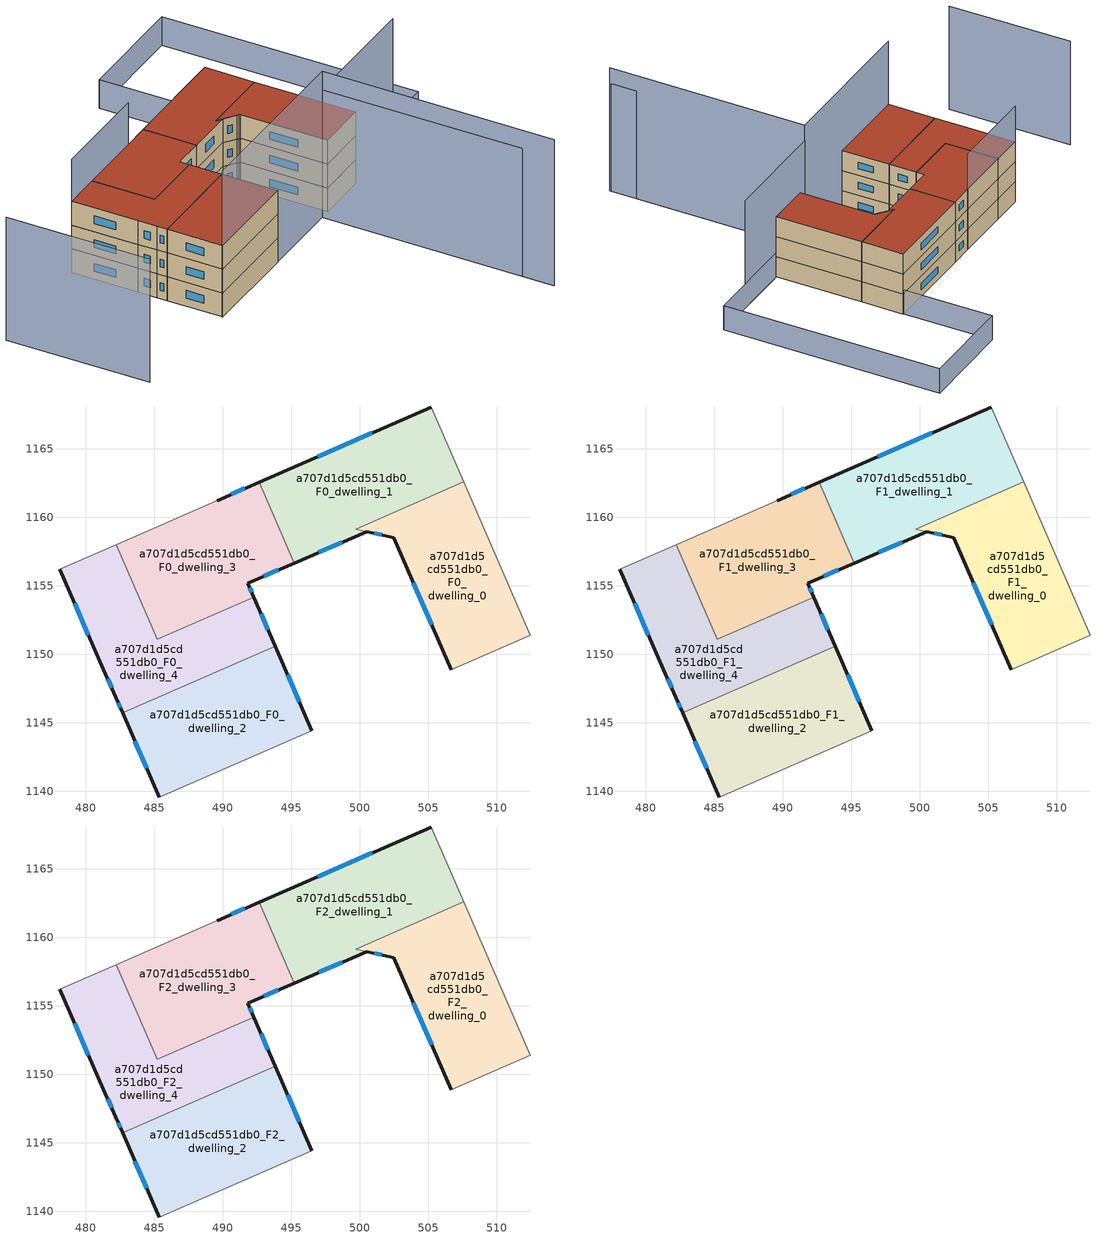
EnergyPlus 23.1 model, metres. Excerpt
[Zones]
a707d1d5cd551db0_F0_dwelling_0
 floor ground (EU_floor_Construction): 507.59,1162.59 512.46,1151.38 506.7,1148.86 502.5,1158.51 502.35,1158.55 499.7,1159.15 z0
 wall outside (EU_wall_Construction): 502.35,1158.55 502.5,1158.51 506.7,1148.86 z0:3
 wall adiabatic (EU_wall_Construction): 506.7,1148.86 512.46,1151.38 507.59,1162.59 z0:3
 wall to a707d1d5cd551db0_F0_dwelling_1 (EU_wall_Construction): 507.59,1162.59 499.7,1159.15 502.35,1158.55 z0:3
 window (EU_Window_Construction): 503.93,1155.23 505.27,1152.14 z1.02:1.98
a707d1d5cd551db0_F0_dwelling_1
 floor ground (EU_floor_Construction): 505.21,1168.06 507.59,1162.59 499.7,1159.15 502.35,1158.55 502.2,1158.58 502.19,1158.58 500.51,1158.96 495.23,1156.66 492.66,1162.56 z0
 wall outside (EU_wall_Construction): 495.23,1156.66 500.51,1158.96 502.19,1158.58 502.2,1158.58 502.35,1158.55 / 505.21,1168.06 492.66,1162.56 z0:3
 wall adiabatic (EU_wall_Construction): 507.59,1162.59 505.21,1168.06 z0:3
 wall to a707d1d5cd551db0_F0_dwelling_3 (EU_wall_Construction): 492.66,1162.56 495.23,1156.66 z0:3
 window (EU_Window_Construction): 501.08,1158.83 501.62,1158.71 / 497.03,1157.44 498.71,1158.18 / 500.94,1166.19 496.93,1164.43 z1.02:1.98
a707d1d5cd551db0_F0_dwelling_2
 floor ground (EU_floor_Construction): 493.83,1150.58 496.52,1144.43 485.35,1139.58 482.69,1145.72 z0
 wall outside (EU_wall_Construction): 482.69,1145.72 485.35,1139.58 / 496.52,1144.43 493.83,1150.58 z0:3
 wall adiabatic (EU_wall_Construction): 485.35,1139.58 496.52,1144.43 z0:3
 wall to a707d1d5cd551db0_F0_dwelling_4 (EU_wall_Construction): 493.83,1150.58 482.69,1145.72 z0:3
 window (EU_Window_Construction): 483.59,1143.63 484.44,1141.67 / 495.6,1146.52 494.75,1148.49 z1.02:1.98
a707d1d5cd551db0_F0_dwelling_3
 floor ground (EU_floor_Construction): 492.66,1162.56 495.23,1156.66 491.83,1155.19 492.27,1154.18 485.23,1151.11 482.22,1158.01 489.57,1161.21 489.6,1161.23 z0
 wall outside (EU_wall_Construction): 492.66,1162.56 489.6,1161.23 / 492.27,1154.18 491.83,1155.19 495.23,1156.66 z0:3
 wall adiabatic (EU_wall_Construction): 489.6,1161.23 489.57,1161.21 482.22,1158.01 z0:3
 wall to a707d1d5cd551db0_F0_dwelling_4 (EU_wall_Construction): 482.22,1158.01 485.23,1151.11 492.27,1154.18 z0:3
 window (EU_Window_Construction): 491.62,1162.11 490.64,1161.68 / 492.99,1155.69 494.07,1156.16 / 492.12,1154.52 491.98,1154.85 z1.02:1.98
a707d1d5cd551db0_F0_dwelling_4
 floor ground (EU_floor_Construction): 492.27,1154.18 493.83,1150.58 482.69,1145.72 482.2,1146.85 481.28,1148.91 478.1,1156.21 482.22,1158.01 485.23,1151.11 z0
 wall outside (EU_wall_Construction): 493.83,1150.58 492.27,1154.18 / 478.1,1156.21 481.28,1148.91 482.2,1146.85 482.69,1145.72 z0:3
 wall adiabatic (EU_wall_Construction): 482.22,1158.01 478.1,1156.21 z0:3
 window (EU_Window_Construction): 493.3,1151.81 492.8,1152.96 / 482.36,1146.47 482.52,1146.1 / 481.59,1148.21 481.89,1147.55 / 479.18,1153.73 480.2,1151.39 z1.02:1.98
a707d1d5cd551db0_F1_dwelling_0
 floor to a707d1d5cd551db0_F0_dwelling_0 (EU_floor_Construction): 507.59,1162.59 512.46,1151.38 506.7,1148.86 502.5,1158.51 502.35,1158.55 499.7,1159.15 z3
 wall outside (EU_wall_Construction): 502.35,1158.55 502.5,1158.51 506.7,1148.86 z3:6
 wall adiabatic (EU_wall_Construction): 506.7,1148.86 512.46,1151.38 507.59,1162.59 z3:6
 wall to a707d1d5cd551db0_F1_dwelling_1 (EU_wall_Construction): 507.59,1162.59 499.7,1159.15 502.35,1158.55 z3:6
 window (EU_Window_Construction): 503.93,1155.23 505.27,1152.14 z4.02:4.98
a707d1d5cd551db0_F1_dwelling_1
 floor to a707d1d5cd551db0_F0_dwelling_1 (EU_floor_Construction): 505.21,1168.06 507.59,1162.59 499.7,1159.15 502.35,1158.55 502.2,1158.58 502.19,1158.58 500.51,1158.96 495.23,1156.66 492.66,1162.56 z3
 wall outside (EU_wall_Construction): 495.23,1156.66 500.51,1158.96 502.19,1158.58 502.2,1158.58 502.35,1158.55 / 505.21,1168.06 492.66,1162.56 z3:6
 wall adiabatic (EU_wall_Construction): 507.59,1162.59 505.21,1168.06 z3:6
 wall to a707d1d5cd551db0_F1_dwelling_3 (EU_wall_Construction): 492.66,1162.56 495.23,1156.66 z3:6
 window (EU_Window_Construction): 501.08,1158.83 501.62,1158.71 / 497.03,1157.44 498.71,1158.18 / 500.94,1166.19 496.93,1164.43 z4.02:4.98
a707d1d5cd551db0_F1_dwelling_2
 floor to a707d1d5cd551db0_F0_dwelling_2 (EU_floor_Construction): 493.83,1150.58 496.52,1144.43 485.35,1139.58 482.69,1145.72 z3
 wall outside (EU_wall_Construction): 482.69,1145.72 485.35,1139.58 / 496.52,1144.43 493.83,1150.58 z3:6
 wall adiabatic (EU_wall_Construction): 485.35,1139.58 496.52,1144.43 z3:6
 wall to a707d1d5cd551db0_F1_dwelling_4 (EU_wall_Construction): 493.83,1150.58 482.69,1145.72 z3:6
 window (EU_Window_Construction): 483.59,1143.63 484.44,1141.67 / 495.6,1146.52 494.75,1148.49 z4.02:4.98
a707d1d5cd551db0_F1_dwelling_3
 floor to a707d1d5cd551db0_F0_dwelling_3 (EU_floor_Construction): 492.66,1162.56 495.23,1156.66 491.83,1155.19 492.27,1154.18 485.23,1151.11 482.22,1158.01 489.57,1161.21 489.6,1161.23 z3
 wall outside (EU_wall_Construction): 492.66,1162.56 489.6,1161.23 / 492.27,1154.18 491.83,1155.19 495.23,1156.66 z3:6
 wall adiabatic (EU_wall_Construction): 489.6,1161.23 489.57,1161.21 482.22,1158.01 z3:6
 wall to a707d1d5cd551db0_F1_dwelling_4 (EU_wall_Construction): 482.22,1158.01 485.23,1151.11 492.27,1154.18 z3:6
 window (EU_Window_Construction): 491.62,1162.11 490.64,1161.68 / 492.99,1155.69 494.07,1156.16 / 492.12,1154.52 491.98,1154.85 z4.02:4.98
a707d1d5cd551db0_F1_dwelling_4
 floor to a707d1d5cd551db0_F0_dwelling_4 (EU_floor_Construction): 492.27,1154.18 493.83,1150.58 482.69,1145.72 482.2,1146.85 481.28,1148.91 478.1,1156.21 482.22,1158.01 485.23,1151.11 z3
 wall outside (EU_wall_Construction): 493.83,1150.58 492.27,1154.18 / 478.1,1156.21 481.28,1148.91 482.2,1146.85 482.69,1145.72 z3:6
 wall adiabatic (EU_wall_Construction): 482.22,1158.01 478.1,1156.21 z3:6
 window (EU_Window_Construction): 493.3,1151.81 492.8,1152.96 / 482.36,1146.47 482.52,1146.1 / 481.59,1148.21 481.89,1147.55 / 479.18,1153.73 480.2,1151.39 z4.02:4.98
a707d1d5cd551db0_F2_dwelling_0
 floor to a707d1d5cd551db0_F1_dwelling_0 (EU_floor_Construction): 507.59,1162.59 512.46,1151.38 506.7,1148.86 502.5,1158.51 502.35,1158.55 499.7,1159.15 z6
 wall outside (EU_wall_Construction): 502.35,1158.55 502.5,1158.51 506.7,1148.86 z6:9
 wall adiabatic (EU_wall_Construction): 506.7,1148.86 512.46,1151.38 507.59,1162.59 z6:9
 wall to a707d1d5cd551db0_F2_dwelling_1 (EU_wall_Construction): 507.59,1162.59 499.7,1159.15 502.35,1158.55 z6:9
 window (EU_Window_Construction): 503.93,1155.23 505.27,1152.14 z7.02:7.98
 roof outside (EU_roof_Construction): 512.46,1151.38 507.59,1162.59 499.7,1159.15 502.35,1158.55 502.5,1158.51 506.7,1148.86 z9
a707d1d5cd551db0_F2_dwelling_1
 floor to a707d1d5cd551db0_F1_dwelling_1 (EU_floor_Construction): 505.21,1168.06 507.59,1162.59 499.7,1159.15 502.35,1158.55 502.2,1158.58 502.19,1158.58 500.51,1158.96 495.23,1156.66 492.66,1162.56 z6
 wall outside (EU_wall_Construction): 495.23,1156.66 500.51,1158.96 502.19,1158.58 502.2,1158.58 502.35,1158.55 / 505.21,1168.06 492.66,1162.56 z6:9
 wall adiabatic (EU_wall_Construction): 507.59,1162.59 505.21,1168.06 z6:9
 wall to a707d1d5cd551db0_F2_dwelling_3 (EU_wall_Construction): 492.66,1162.56 495.23,1156.66 z6:9
 window (EU_Window_Construction): 501.08,1158.83 501.62,1158.71 / 497.03,1157.44 498.71,1158.18 / 500.94,1166.19 496.93,1164.43 z7.02:7.98
 roof outside (EU_roof_Construction): 502.35,1158.55 499.7,1159.15 507.59,1162.59 505.21,1168.06 492.66,1162.56 495.23,1156.66 500.51,1158.96 502.19,1158.58 502.2,1158.58 z9
a707d1d5cd551db0_F2_dwelling_2
 floor to a707d1d5cd551db0_F1_dwelling_2 (EU_floor_Construction): 493.83,1150.58 496.52,1144.43 485.35,1139.58 482.69,1145.72 z6
 wall outside (EU_wall_Construction): 482.69,1145.72 485.35,1139.58 / 496.52,1144.43 493.83,1150.58 z6:9
 wall adiabatic (EU_wall_Construction): 485.35,1139.58 496.52,1144.43 z6:9
 wall to a707d1d5cd551db0_F2_dwelling_4 (EU_wall_Construction): 493.83,1150.58 482.69,1145.72 z6:9
 window (EU_Window_Construction): 483.59,1143.63 484.44,1141.67 / 495.6,1146.52 494.75,1148.49 z7.02:7.98
 roof outside (EU_roof_Construction): 496.52,1144.43 493.83,1150.58 482.69,1145.72 485.35,1139.58 z9
a707d1d5cd551db0_F2_dwelling_3
 floor to a707d1d5cd551db0_F1_dwelling_3 (EU_floor_Construction): 492.66,1162.56 495.23,1156.66 491.83,1155.19 492.27,1154.18 485.23,1151.11 482.22,1158.01 489.57,1161.21 489.6,1161.23 z6
 wall outside (EU_wall_Construction): 492.66,1162.56 489.6,1161.23 / 492.27,1154.18 491.83,1155.19 495.23,1156.66 z6:9
 wall adiabatic (EU_wall_Construction): 489.6,1161.23 489.57,1161.21 482.22,1158.01 z6:9
 wall to a707d1d5cd551db0_F2_dwelling_4 (EU_wall_Construction): 482.22,1158.01 485.23,1151.11 492.27,1154.18 z6:9
 window (EU_Window_Construction): 491.62,1162.11 490.64,1161.68 / 492.99,1155.69 494.07,1156.16 / 492.12,1154.52 491.98,1154.85 z7.02:7.98
 roof outside (EU_roof_Construction): 492.27,1154.18 491.83,1155.19 495.23,1156.66 492.66,1162.56 489.6,1161.23 489.57,1161.21 482.22,1158.01 485.23,1151.11 z9
a707d1d5cd551db0_F2_dwelling_4
 floor to a707d1d5cd551db0_F1_dwelling_4 (EU_floor_Construction): 492.27,1154.18 493.83,1150.58 482.69,1145.72 482.2,1146.85 481.28,1148.91 478.1,1156.21 482.22,1158.01 485.23,1151.11 z6
 wall outside (EU_wall_Construction): 493.83,1150.58 492.27,1154.18 / 478.1,1156.21 481.28,1148.91 482.2,1146.85 482.69,1145.72 z6:9
 wall adiabatic (EU_wall_Construction): 482.22,1158.01 478.1,1156.21 z6:9
 window (EU_Window_Construction): 493.3,1151.81 492.8,1152.96 / 482.36,1146.47 482.52,1146.1 / 481.59,1148.21 481.89,1147.55 / 479.18,1153.73 480.2,1151.39 z7.02:7.98
 roof outside (EU_roof_Construction): 493.83,1150.58 492.27,1154.18 485.23,1151.11 482.22,1158.01 478.1,1156.21 481.28,1148.91 482.2,1146.85 482.69,1145.72 z9
shading: 464.51,1150.15 471.43,1134.32 z0:15.5; 485.27,1139.55 505.58,1148.37 / 505.58,1148.37 516.7,1122.78 z0:18.4; 516.6,1123 505.57,1148.38 / 505.57,1148.38 520,1154.65 z0:16.1; 525.24,1156.97 512.47,1151.38 / 512.47,1151.38 500.1,1179.63 / 500.1,1179.63 512.87,1185.22 / 512.87,1185.22 525.24,1156.97 z0:3.6; 489.57,1161.21 478.1,1156.21 z0:14.3
[Building]
EU S2 Campaign: North Axis=0; Terrain=City; Solar Distribution=FullExterior
[Site:Location]
Vienna: Latitude=48; Longitude=16.5; Time Zone=1; Elevation=183
[SizingPeriod:WeatherFileDays]
AnnualSizingPeriod: Begin Month=1; Begin Day of Month=1; End Month=12; End Day of Month=31; Day of Week for Start Day=Monday; Use Weather File Daylight Saving Period=No; Use Weather File Rain and Snow Indicators=No
[MATERIAL]
EU_InternalMass_Material: Roughness=MediumRough; Thickness=0.1; Conductivity=1; Density=1800; Specific Heat=900; Thermal Absorptance=0.9; Solar Absorptance=0.7; Visible Absorptance=0.7
[MATERIAL:NOMASS] Roughness=MediumRough; Thermal Absorptance=0.9; Solar Absorptance=0.7; Visible Absorptance=0.7
Name | Thermal Resistance
EU_wall_NoMass | 0.942466
EU_roof_NoMass | 0.551687
EU_floor_NoMass | 0.66527
[WINDOWMATERIAL:SIMPLEGLAZINGSYSTEM]
EU_Window_SimpleGlazing: UFactor=2.03367; Solar Heat Gain Coefficient=0.65; Visible Transmittance=0.65
[CONSTRUCTION]
EU_wall_Construction: EU_wall_NoMass
EU_roof_Construction: EU_roof_NoMass
EU_floor_Construction: EU_floor_NoMass
EU_Window_Construction: EU_Window_SimpleGlazing
EU_InternalMass_Construction: EU_InternalMass_Material
[ZONE] Type=1; Multiplier=1; Ceiling Height=autocalculate; Floor Area=autocalculate; Part of Total Floor Area=Yes
Name | Volume
a707d1d5cd551db0_F0_dwelling_0 | 236.725
a707d1d5cd551db0_F1_dwelling_0; a707d1d5cd551db0_F2_dwelling_0 | 236.727
a707d1d5cd551db0_F0_dwelling_1 | 252.853
a707d1d5cd551db0_F1_dwelling_1; a707d1d5cd551db0_F2_dwelling_1 | 252.855
a707d1d5cd551db0_F0_dwelling_2 | 244.811
a707d1d5cd551db0_F1_dwelling_2; a707d1d5cd551db0_F2_dwelling_2 | 244.812
a707d1d5cd551db0_F0_dwelling_3 | 244.819
a707d1d5cd551db0_F1_dwelling_3; a707d1d5cd551db0_F2_dwelling_3 | 244.82
a707d1d5cd551db0_F0_dwelling_4 | 244.783
a707d1d5cd551db0_F1_dwelling_4; a707d1d5cd551db0_F2_dwelling_4 | 244.782
[INTERNALMASS] Construction=EU_InternalMass_Construction
Name | Zone or ZoneList | Surface Area
a707d1d5cd551db0_F0_dwelling_0_EU_InternalMass | a707d1d5cd551db0_F0_dwelling_0 | 78.9077
a707d1d5cd551db0_F0_dwelling_1_EU_InternalMass | a707d1d5cd551db0_F0_dwelling_1 | 84.2917
a707d1d5cd551db0_F0_dwelling_2_EU_InternalMass | a707d1d5cd551db0_F0_dwelling_2 | 81.6053
a707d1d5cd551db0_F0_dwelling_3_EU_InternalMass | a707d1d5cd551db0_F0_dwelling_3 | 81.6054
a707d1d5cd551db0_F0_dwelling_4_EU_InternalMass | a707d1d5cd551db0_F0_dwelling_4 | 81.5948
a707d1d5cd551db0_F1_dwelling_0_EU_InternalMass | a707d1d5cd551db0_F1_dwelling_0 | 78.9077
a707d1d5cd551db0_F1_dwelling_1_EU_InternalMass | a707d1d5cd551db0_F1_dwelling_1 | 84.2917
a707d1d5cd551db0_F1_dwelling_2_EU_InternalMass | a707d1d5cd551db0_F1_dwelling_2 | 81.6053
a707d1d5cd551db0_F1_dwelling_3_EU_InternalMass | a707d1d5cd551db0_F1_dwelling_3 | 81.6054
a707d1d5cd551db0_F1_dwelling_4_EU_InternalMass | a707d1d5cd551db0_F1_dwelling_4 | 81.5948
a707d1d5cd551db0_F2_dwelling_0_EU_InternalMass | a707d1d5cd551db0_F2_dwelling_0 | 78.9077
a707d1d5cd551db0_F2_dwelling_1_EU_InternalMass | a707d1d5cd551db0_F2_dwelling_1 | 84.2917
a707d1d5cd551db0_F2_dwelling_2_EU_InternalMass | a707d1d5cd551db0_F2_dwelling_2 | 81.6053
a707d1d5cd551db0_F2_dwelling_3_EU_InternalMass | a707d1d5cd551db0_F2_dwelling_3 | 81.6054
a707d1d5cd551db0_F2_dwelling_4_EU_InternalMass | a707d1d5cd551db0_F2_dwelling_4 | 81.5948
[OTHEREQUIPMENT] Fuel Type=Electricity; Design Level Calculation Method=Watts/Area; Power per Zone Floor Area=1; Fraction Latent=0; Fraction Radiant=0; Fraction Lost=0; Carbon Dioxide Generation Rate=0; EndUse Subcategory=EU_Step8_InternalGains
Name | Zone or ZoneList or Space or SpaceList | Schedule
EU_Step8_InternalGain_a707d1d5cd551db0_F0_dwelling_0_f000 | a707d1d5cd551db0_F0_dwelling_0 | EU_Step8_GainSchedule_a707d1d5cd551db0_F0_dwelling_0_f000
EU_Step8_InternalGain_a707d1d5cd551db0_F0_dwelling_1_f000 | a707d1d5cd551db0_F0_dwelling_1 | EU_Step8_GainSchedule_a707d1d5cd551db0_F0_dwelling_1_f000
EU_Step8_InternalGain_a707d1d5cd551db0_F0_dwelling_2_f000 | a707d1d5cd551db0_F0_dwelling_2 | EU_Step8_GainSchedule_a707d1d5cd551db0_F0_dwelling_2_f000
EU_Step8_InternalGain_a707d1d5cd551db0_F0_dwelling_3_f000 | a707d1d5cd551db0_F0_dwelling_3 | EU_Step8_GainSchedule_a707d1d5cd551db0_F0_dwelling_3_f000
EU_Step8_InternalGain_a707d1d5cd551db0_F0_dwelling_4_f000 | a707d1d5cd551db0_F0_dwelling_4 | EU_Step8_GainSchedule_a707d1d5cd551db0_F0_dwelling_4_f000
EU_Step8_InternalGain_a707d1d5cd551db0_F1_dwelling_0_f000 | a707d1d5cd551db0_F1_dwelling_0 | EU_Step8_GainSchedule_a707d1d5cd551db0_F1_dwelling_0_f000
EU_Step8_InternalGain_a707d1d5cd551db0_F1_dwelling_1_f000 | a707d1d5cd551db0_F1_dwelling_1 | EU_Step8_GainSchedule_a707d1d5cd551db0_F1_dwelling_1_f000
EU_Step8_InternalGain_a707d1d5cd551db0_F1_dwelling_2_f000 | a707d1d5cd551db0_F1_dwelling_2 | EU_Step8_GainSchedule_a707d1d5cd551db0_F1_dwelling_2_f000
EU_Step8_InternalGain_a707d1d5cd551db0_F1_dwelling_3_f000 | a707d1d5cd551db0_F1_dwelling_3 | EU_Step8_GainSchedule_a707d1d5cd551db0_F1_dwelling_3_f000
EU_Step8_InternalGain_a707d1d5cd551db0_F1_dwelling_4_f000 | a707d1d5cd551db0_F1_dwelling_4 | EU_Step8_GainSchedule_a707d1d5cd551db0_F1_dwelling_4_f000
EU_Step8_InternalGain_a707d1d5cd551db0_F2_dwelling_0_f000 | a707d1d5cd551db0_F2_dwelling_0 | EU_Step8_GainSchedule_a707d1d5cd551db0_F2_dwelling_0_f000
EU_Step8_InternalGain_a707d1d5cd551db0_F2_dwelling_1_f000 | a707d1d5cd551db0_F2_dwelling_1 | EU_Step8_GainSchedule_a707d1d5cd551db0_F2_dwelling_1_f000
EU_Step8_InternalGain_a707d1d5cd551db0_F2_dwelling_2_f000 | a707d1d5cd551db0_F2_dwelling_2 | EU_Step8_GainSchedule_a707d1d5cd551db0_F2_dwelling_2_f000
EU_Step8_InternalGain_a707d1d5cd551db0_F2_dwelling_3_f000 | a707d1d5cd551db0_F2_dwelling_3 | EU_Step8_GainSchedule_a707d1d5cd551db0_F2_dwelling_3_f000
EU_Step8_InternalGain_a707d1d5cd551db0_F2_dwelling_4_f000 | a707d1d5cd551db0_F2_dwelling_4 | EU_Step8_GainSchedule_a707d1d5cd551db0_F2_dwelling_4_f000
[ZONEVENTILATION:DESIGNFLOWRATE] Schedule=EU_AlwaysOn; Design Flow Rate Calculation Method=AirChanges/Hour; Air Changes per Hour=0.530523; Ventilation Type=Natural; Fan Pressure Rise=0; Fan Total Efficiency=1; Constant Term Coefficient=1; Temperature Term Coefficient=0; Velocity Term Coefficient=0; Velocity Squared Term Coefficient=0; Minimum Indoor Temperature=-100; Maximum Indoor Temperature=100; Delta Temperature=-100; Minimum Outdoor Temperature=-100; Maximum Outdoor Temperature=100; Maximum Wind Speed=40
Name | Zone or ZoneList or Space or SpaceList
EU_ConstantAir_a707d1d5cd551db0_F0_dwelling_0 | a707d1d5cd551db0_F0_dwelling_0
EU_ConstantAir_a707d1d5cd551db0_F0_dwelling_1 | a707d1d5cd551db0_F0_dwelling_1
EU_ConstantAir_a707d1d5cd551db0_F0_dwelling_2 | a707d1d5cd551db0_F0_dwelling_2
EU_ConstantAir_a707d1d5cd551db0_F0_dwelling_3 | a707d1d5cd551db0_F0_dwelling_3
EU_ConstantAir_a707d1d5cd551db0_F0_dwelling_4 | a707d1d5cd551db0_F0_dwelling_4
EU_ConstantAir_a707d1d5cd551db0_F1_dwelling_0 | a707d1d5cd551db0_F1_dwelling_0
EU_ConstantAir_a707d1d5cd551db0_F1_dwelling_1 | a707d1d5cd551db0_F1_dwelling_1
EU_ConstantAir_a707d1d5cd551db0_F1_dwelling_2 | a707d1d5cd551db0_F1_dwelling_2
EU_ConstantAir_a707d1d5cd551db0_F1_dwelling_3 | a707d1d5cd551db0_F1_dwelling_3
EU_ConstantAir_a707d1d5cd551db0_F1_dwelling_4 | a707d1d5cd551db0_F1_dwelling_4
EU_ConstantAir_a707d1d5cd551db0_F2_dwelling_0 | a707d1d5cd551db0_F2_dwelling_0
EU_ConstantAir_a707d1d5cd551db0_F2_dwelling_1 | a707d1d5cd551db0_F2_dwelling_1
EU_ConstantAir_a707d1d5cd551db0_F2_dwelling_2 | a707d1d5cd551db0_F2_dwelling_2
EU_ConstantAir_a707d1d5cd551db0_F2_dwelling_3 | a707d1d5cd551db0_F2_dwelling_3
EU_ConstantAir_a707d1d5cd551db0_F2_dwelling_4 | a707d1d5cd551db0_F2_dwelling_4
[HVACTEMPLATE:THERMOSTAT] Constant Heating Setpoint=20; Constant Cooling Setpoint=50
EU_HeatOnly_a707d1d5cd551db0_F0_dwelling_0; EU_HeatOnly_a707d1d5cd551db0_F0_dwelling_1; EU_HeatOnly_a707d1d5cd551db0_F0_dwelling_2; EU_HeatOnly_a707d1d5cd551db0_F0_dwelling_3; EU_HeatOnly_a707d1d5cd551db0_F0_dwelling_4; EU_HeatOnly_a707d1d5cd551db0_F1_dwelling_0; EU_HeatOnly_a707d1d5cd551db0_F1_dwelling_1; EU_HeatOnly_a707d1d5cd551db0_F1_dwelling_2; EU_HeatOnly_a707d1d5cd551db0_F1_dwelling_3; EU_HeatOnly_a707d1d5cd551db0_F1_dwelling_4; EU_HeatOnly_a707d1d5cd551db0_F2_dwelling_0; EU_HeatOnly_a707d1d5cd551db0_F2_dwelling_1; EU_HeatOnly_a707d1d5cd551db0_F2_dwelling_2; EU_HeatOnly_a707d1d5cd551db0_F2_dwelling_3; EU_HeatOnly_a707d1d5cd551db0_F2_dwelling_4
[HVACTEMPLATE:ZONE:IDEALLOADSAIRSYSTEM] System Availability Schedule=EU_AlwaysOn; Maximum Heating Supply Air Temperature=50; Minimum Cooling Supply Air Temperature=13; Maximum Heating Supply Air Humidity Ratio=0.0156; Minimum Cooling Supply Air Humidity Ratio=0.0077; Heating Limit=NoLimit; Cooling Limit=NoLimit; Heating Availability Schedule=EU_AlwaysOn; Cooling Availability Schedule=EU_CoolingOff; Dehumidification Control Type=ConstantSensibleHeatRatio; Cooling Sensible Heat Ratio=0.7; Dehumidification Setpoint=60; Humidification Control Type=None; Humidification Setpoint=30; Outdoor Air Method=None; Outdoor Air Flow Rate per Person=0.00944; Outdoor Air Flow Rate per Zone Floor Area=0; Outdoor Air Flow Rate per Zone=0; Demand Controlled Ventilation Type=None; Outdoor Air Economizer Type=NoEconomizer; Heat Recovery Type=None; Sensible Heat Recovery Effectiveness=0.7; Latent Heat Recovery Effectiveness=0.65
Name | Template Thermostat
a707d1d5cd551db0_F0_dwelling_0 | EU_HeatOnly_a707d1d5cd551db0_F0_dwelling_0
a707d1d5cd551db0_F0_dwelling_1 | EU_HeatOnly_a707d1d5cd551db0_F0_dwelling_1
a707d1d5cd551db0_F0_dwelling_2 | EU_HeatOnly_a707d1d5cd551db0_F0_dwelling_2
a707d1d5cd551db0_F0_dwelling_3 | EU_HeatOnly_a707d1d5cd551db0_F0_dwelling_3
a707d1d5cd551db0_F0_dwelling_4 | EU_HeatOnly_a707d1d5cd551db0_F0_dwelling_4
a707d1d5cd551db0_F1_dwelling_0 | EU_HeatOnly_a707d1d5cd551db0_F1_dwelling_0
a707d1d5cd551db0_F1_dwelling_1 | EU_HeatOnly_a707d1d5cd551db0_F1_dwelling_1
a707d1d5cd551db0_F1_dwelling_2 | EU_HeatOnly_a707d1d5cd551db0_F1_dwelling_2
a707d1d5cd551db0_F1_dwelling_3 | EU_HeatOnly_a707d1d5cd551db0_F1_dwelling_3
a707d1d5cd551db0_F1_dwelling_4 | EU_HeatOnly_a707d1d5cd551db0_F1_dwelling_4
a707d1d5cd551db0_F2_dwelling_0 | EU_HeatOnly_a707d1d5cd551db0_F2_dwelling_0
a707d1d5cd551db0_F2_dwelling_1 | EU_HeatOnly_a707d1d5cd551db0_F2_dwelling_1
a707d1d5cd551db0_F2_dwelling_2 | EU_HeatOnly_a707d1d5cd551db0_F2_dwelling_2
a707d1d5cd551db0_F2_dwelling_3 | EU_HeatOnly_a707d1d5cd551db0_F2_dwelling_3
a707d1d5cd551db0_F2_dwelling_4 | EU_HeatOnly_a707d1d5cd551db0_F2_dwelling_4
[SIZING:ZONE] Zone Cooling Design Supply Air Temperature Input Method=SupplyAirTemperature; Zone Cooling Design Supply Air Temperature=13; Zone Heating Design Supply Air Temperature Input Method=SupplyAirTemperature; Zone Heating Design Supply Air Temperature=50; Zone Cooling Design Supply Air Humidity Ratio=0.008; Zone Heating Design Supply Air Humidity Ratio=0.008; Cooling Design Air Flow Method=DesignDay; Cooling Design Air Flow Rate=0; Cooling Minimum Air Flow per Zone Floor Area=0.000762; Cooling Minimum Air Flow=0; Cooling Minimum Air Flow Fraction=0.2; Heating Design Air Flow Method=DesignDay; Heating Design Air Flow Rate=0; Heating Maximum Air Flow per Zone Floor Area=0.002032; Heating Maximum Air Flow=0.141576; Heating Maximum Air Flow Fraction=0.3; Account for Dedicated Outdoor Air System=No; Dedicated Outdoor Air System Control Strategy=NeutralSupplyAir; Dedicated Outdoor Air Low Setpoint Temperature for Design=autosize; Dedicated Outdoor Air High Setpoint Temperature for Design=autosize; Zone Load Sizing Method=Sensible Load Only No Latent Load; Zone Latent Cooling Design Supply Air Humidity Ratio Input Method=HumidityRatioDifference; Zone Cooling Design Supply Air Humidity Ratio Difference=0.005; Zone Latent Heating Design Supply Air Humidity Ratio Input Method=HumidityRatioDifference; Zone Humidification Design Supply Air Humidity Ratio Difference=0.005
a707d1d5cd551db0_F0_dwelling_0; a707d1d5cd551db0_F0_dwelling_1; a707d1d5cd551db0_F0_dwelling_2; a707d1d5cd551db0_F0_dwelling_3; a707d1d5cd551db0_F0_dwelling_4; a707d1d5cd551db0_F1_dwelling_0; a707d1d5cd551db0_F1_dwelling_1; a707d1d5cd551db0_F1_dwelling_2; a707d1d5cd551db0_F1_dwelling_3; a707d1d5cd551db0_F1_dwelling_4; a707d1d5cd551db0_F2_dwelling_0; a707d1d5cd551db0_F2_dwelling_1; a707d1d5cd551db0_F2_dwelling_2; a707d1d5cd551db0_F2_dwelling_3; a707d1d5cd551db0_F2_dwelling_4
[SCHEDULE:CONSTANT]
Name | Hourly Value
EU_AlwaysOn | 1
EU_CoolingOff | 0
[SCHEDULE:FILE] Column Number=1; Rows to Skip at Top=0; Number of Hours of Data=8760; Column Separator=Comma; Interpolate to Timestep=No; Minutes per Item=60; Adjust Schedule for Daylight Savings=Yes
Name | File
EU_Step8_GainSchedule_a707d1d5cd551db0_F0_dwelling_0_f000 | ../../schedules/a707d1d5cd551db0/a707d1d5cd551db0_F0_dwelling_0_f000_gain.csv
EU_Step8_GainSchedule_a707d1d5cd551db0_F0_dwelling_1_f000 | ../../schedules/a707d1d5cd551db0/a707d1d5cd551db0_F0_dwelling_1_f000_gain.csv
EU_Step8_GainSchedule_a707d1d5cd551db0_F0_dwelling_2_f000 | ../../schedules/a707d1d5cd551db0/a707d1d5cd551db0_F0_dwelling_2_f000_gain.csv
EU_Step8_GainSchedule_a707d1d5cd551db0_F0_dwelling_3_f000 | ../../schedules/a707d1d5cd551db0/a707d1d5cd551db0_F0_dwelling_3_f000_gain.csv
EU_Step8_GainSchedule_a707d1d5cd551db0_F0_dwelling_4_f000 | ../../schedules/a707d1d5cd551db0/a707d1d5cd551db0_F0_dwelling_4_f000_gain.csv
EU_Step8_GainSchedule_a707d1d5cd551db0_F1_dwelling_0_f000 | ../../schedules/a707d1d5cd551db0/a707d1d5cd551db0_F1_dwelling_0_f000_gain.csv
EU_Step8_GainSchedule_a707d1d5cd551db0_F1_dwelling_1_f000 | ../../schedules/a707d1d5cd551db0/a707d1d5cd551db0_F1_dwelling_1_f000_gain.csv
EU_Step8_GainSchedule_a707d1d5cd551db0_F1_dwelling_2_f000 | ../../schedules/a707d1d5cd551db0/a707d1d5cd551db0_F1_dwelling_2_f000_gain.csv
EU_Step8_GainSchedule_a707d1d5cd551db0_F1_dwelling_3_f000 | ../../schedules/a707d1d5cd551db0/a707d1d5cd551db0_F1_dwelling_3_f000_gain.csv
EU_Step8_GainSchedule_a707d1d5cd551db0_F1_dwelling_4_f000 | ../../schedules/a707d1d5cd551db0/a707d1d5cd551db0_F1_dwelling_4_f000_gain.csv
EU_Step8_GainSchedule_a707d1d5cd551db0_F2_dwelling_0_f000 | ../../schedules/a707d1d5cd551db0/a707d1d5cd551db0_F2_dwelling_0_f000_gain.csv
EU_Step8_GainSchedule_a707d1d5cd551db0_F2_dwelling_1_f000 | ../../schedules/a707d1d5cd551db0/a707d1d5cd551db0_F2_dwelling_1_f000_gain.csv
EU_Step8_GainSchedule_a707d1d5cd551db0_F2_dwelling_2_f000 | ../../schedules/a707d1d5cd551db0/a707d1d5cd551db0_F2_dwelling_2_f000_gain.csv
EU_Step8_GainSchedule_a707d1d5cd551db0_F2_dwelling_3_f000 | ../../schedules/a707d1d5cd551db0/a707d1d5cd551db0_F2_dwelling_3_f000_gain.csv
EU_Step8_GainSchedule_a707d1d5cd551db0_F2_dwelling_4_f000 | ../../schedules/a707d1d5cd551db0/a707d1d5cd551db0_F2_dwelling_4_f000_gain.csv
